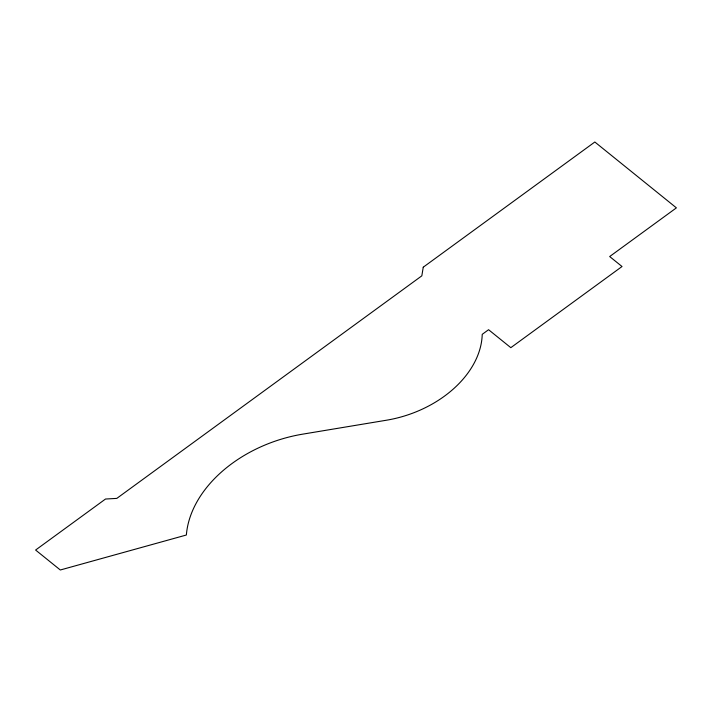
<?xml version="1.0" encoding="UTF-8"?>
<svg xmlns="http://www.w3.org/2000/svg" width="712" height="712" viewBox="0 0 712 712"><rect width="100%" height="100%" fill="white"/><g stroke="black" fill="none" stroke-linecap="round" stroke-linejoin="round"><path stroke-width="1.07" d="M423.248 267.196L421.833 275.829L116.804 498.391L105.501 499.032L35.6 550.038L60.315 569.992L186.366 535.015A121.957 86.686 -17.7 0 1 302.698 434.151L386.447 420.222A100.232 71.245 -17.7 0 0 482.22 334.346L488.574 329.709L510.824 347.67L622.03 266.519L609.677 256.543L676.4 207.86L594.832 142.008L423.248 267.196"/></g></svg>
